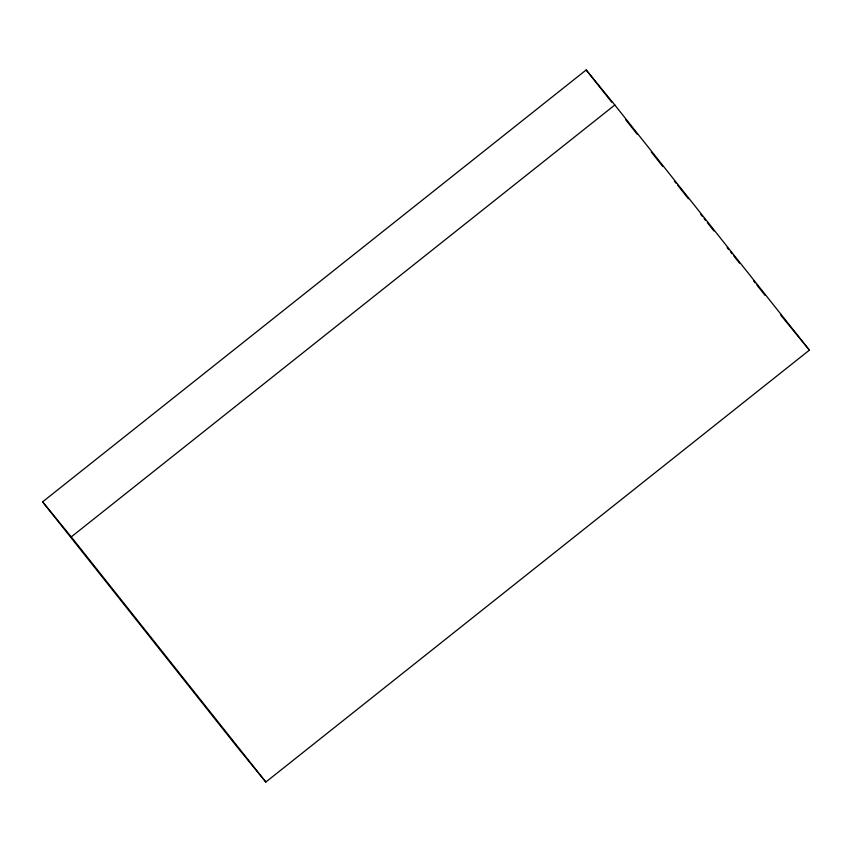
<?xml version="1.0" encoding="UTF-8"?>
<svg xmlns="http://www.w3.org/2000/svg" width="852" height="852" viewBox="0 0 852 852"><rect width="100%" height="100%" fill="white"/><g stroke="black" fill="none" stroke-linecap="round" stroke-linejoin="round"><path stroke-width="1.28" d="M42.6 501.86L586.165 69.96L614.814 104.998L809.4 350.14L265.835 782.04L237.186 747.002L42.6 501.86L71.249 536.898L265.835 782.04M71.249 536.898L614.814 104.998M780.751 315.102L809.4 350.14M586.165 69.96L611.725 102.155M625.741 119.812L637.285 134.36M651.301 152.018L662.845 166.555M674.39 181.103L676.041 183.18M677.691 185.257L688.405 198.761M700.781 214.342L702.421 216.419M704.072 218.495L705.722 220.572M707.373 222.649L713.965 230.967M727.161 247.581L728.811 249.657M730.462 251.734L732.102 253.811M733.753 255.888L739.525 263.161M753.541 280.819L755.192 282.896M756.842 284.973L765.085 295.367"/></g></svg>
